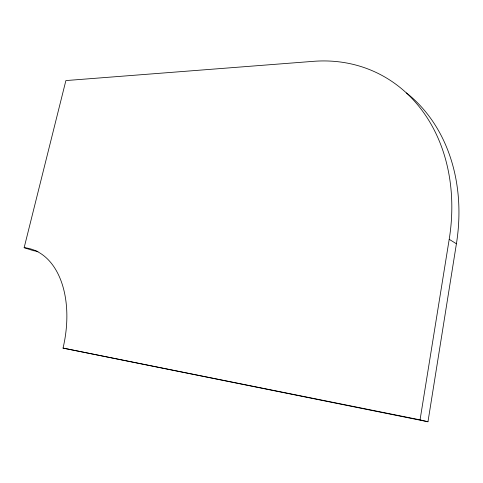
<?xml version="1.0" encoding="UTF-8"?>
<svg xmlns="http://www.w3.org/2000/svg" width="483" height="483" viewBox="0 0 483 483"><rect width="100%" height="100%" fill="white"/><g stroke="black" fill="none" stroke-linecap="round" stroke-linejoin="round"><path stroke-width="0.72" d="M456.411 243.788L449.202 239.308A181.578 146.536 -64.1 0 0 313.401 61.335L65.887 80.57L24.15 247.682A92.821 58.328 -74.3 0 1 63.038 348.092L427.968 421.768L456.411 243.788A179.217 145.83 -64 0 0 406.493 92.941M427.968 421.768L420.053 419.86L449.202 239.308M63.038 348.092L420.053 419.86M24.15 247.682L33.52 250.725A91.848 58.358 -74.4 0 1 37.976 251.456"/></g></svg>
